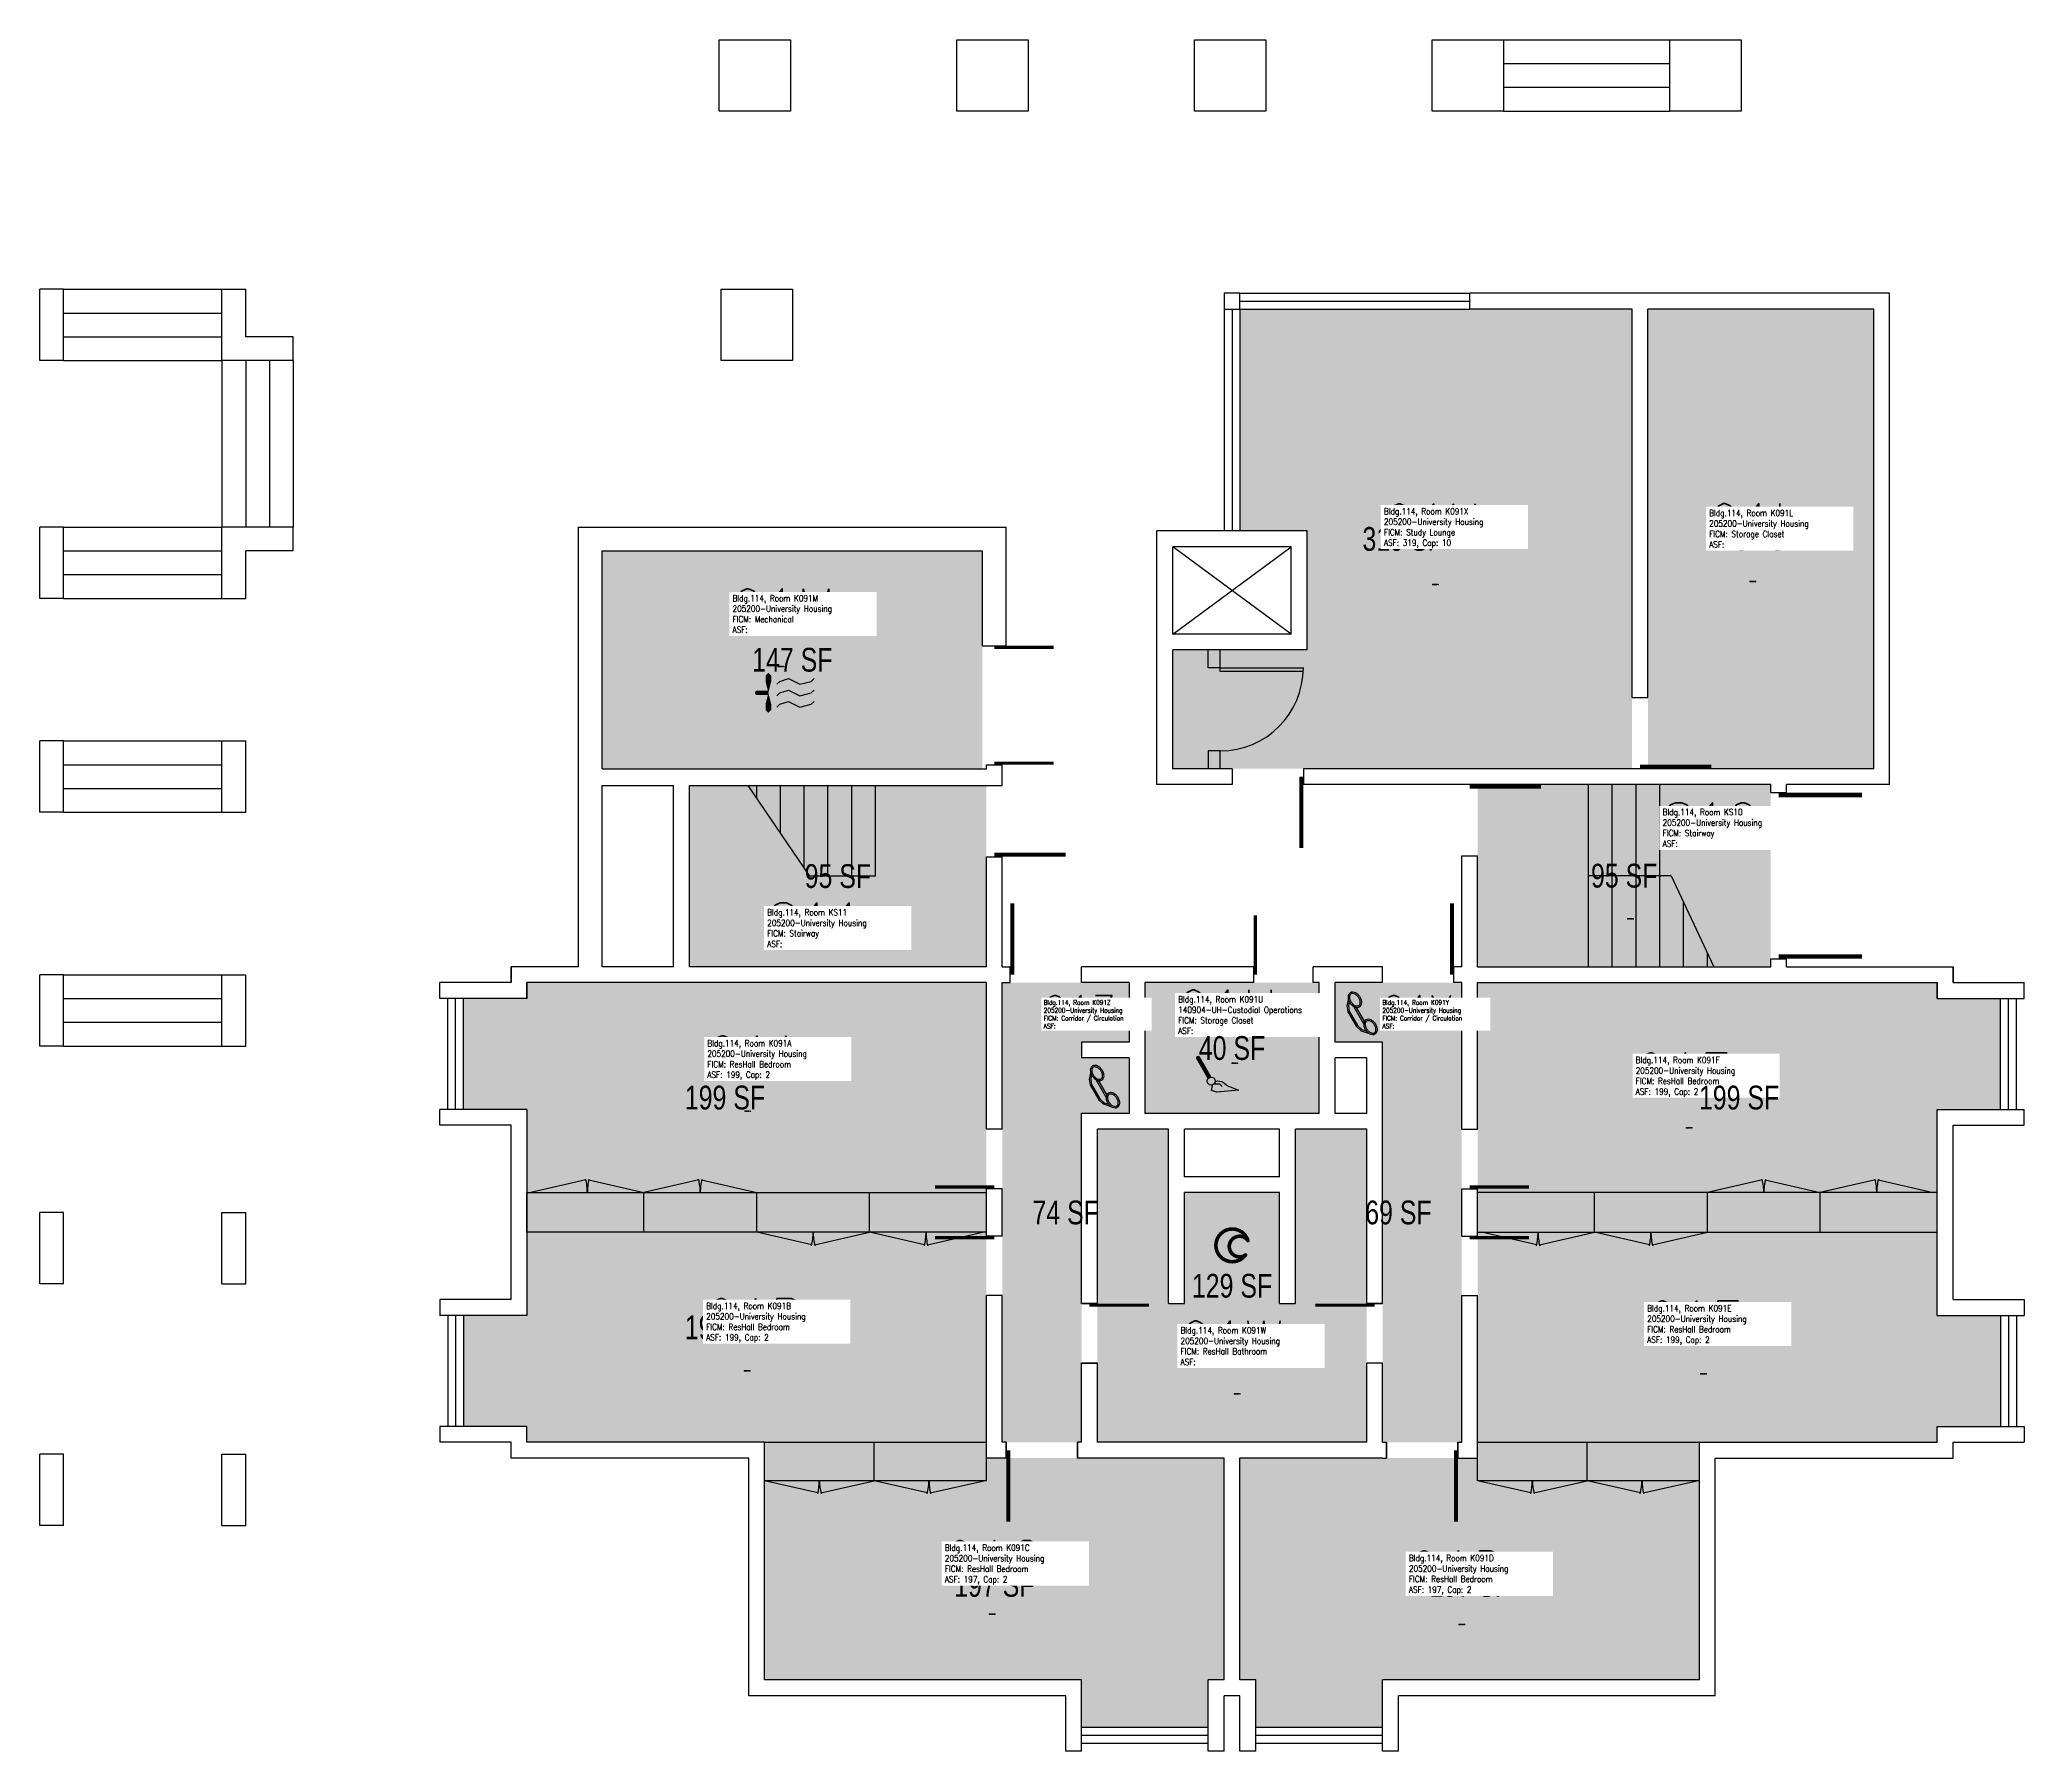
# Model space of a CAD drawing. Header units: inches. Extents: x 0 to 4364, y 0 to 2272.
# Drawn here: x 3362 to 4364, y 1408 to 2272 of the extents above; entities outside this region: 2.
import ezdxf
from ezdxf.enums import TextEntityAlignment as Align

# ---------------------------------------------------------------- set-up
doc = ezdxf.new("R2010")
doc.units = ezdxf.units.IN
doc.header["$LTSCALE"] = 10
doc.header["$MEASUREMENT"] = 0
doc.layers.get('0').update_dxf_attribs({"linetype": 'CONTINUOUS'})
for name, color, linetype in [('A-COLS', 5, 'CONTINUOUS'), ('A-DOOR', 2, 'CONTINUOUS'), ('A-FLOR', 3, 'CONTINUOUS'), ('A-GLAZ', 1, 'CONTINUOUS'), ('A-GLAZ-SILL', 2, 'CONTINUOUS'), ('A-IDEN-ICON', 4, 'CONTINUOUS'), ('A-IDEN-RNUM', 7, 'CONTINUOUS'), ('A-IDEN-SNUM', 4, 'CONTINUOUS'), ('A-IDEN-VNUM', 4, 'CONTINUOUS'), ('A-SITE', 3, 'CONTINUOUS'), ('A-WALL', 7, 'CONTINUOUS'), ('AREA-TEXT', 3, 'CONTINUOUS'), ('Rooms-Category-Color', 7, 'CONTINUOUS'), ('Rooms-College-Color', 7, 'CONTINUOUS'), ('Rooms-Department-Color', 7, 'CONTINUOUS'), ('Rooms-Division-Color', 7, 'CONTINUOUS'), ('Rooms-Information', 7, 'CONTINUOUS')]:
    doc.layers.add(name, color=color, linetype=linetype)
doc.styles.add('AREA', font='arial.ttf', dxfattribs={"width": 0.75, "height": 24})
doc.styles.add('ROOMSNUMBER', font='txt.shx', dxfattribs={"height": 0.03})
doc.styles.add('ROOMVNUMBER', font='simplex.shx', dxfattribs={"width": 0.85})

# ---------------------------------------------------------------- blocks, each defined once
blk = doc.blocks.new('CPPHONE')
at = {"color": 0, "linetype": 'ByBlock'}
for p, q in [((0.0096, 0.0252), (-0.0196, -0.0252)), ((0.0169, 0.0279), (-0.0182, -0.0329))]:
    blk.add_line(p, q, dxfattribs=at)
for points in [[(0.0288, 0.0786, 0.139889), (0.0216, 0.0804, 0.107118), (0.0122, 0.0781, 0.079812), (0.0039, 0.0722, 0.067459), (-0.0035, 0.0626, 0.067459), (-0.008, 0.0515, 0.079812), (-0.009, 0.0413, 0.107118), (-0.0064, 0.032, 0.139889), (-0.0012, 0.0267, 0.139889), (0.0061, 0.0248, 0.107118), (0.0155, 0.0272, 0.079812), (0.0238, 0.0331, 0.067459), (0.0312, 0.0426, 0.067459), (0.0357, 0.0538, 0.079812), (0.0367, 0.0639, 0.107118), (0.034, 0.0732, 0.139889)], [(0.0263, 0.0743, 0.139889), (0.0218, 0.0754, 0.107118), (0.0144, 0.0736, 0.079812), (0.0074, 0.0686, 0.067459), (0.0008, 0.0601, 0.067459), (-0.0032, 0.0502, 0.079812), (-0.004, 0.0417, 0.107118), (-0.0019, 0.0344, 0.139889), (0.0013, 0.031, 0.139889), (0.0059, 0.0298, 0.107118), (0.0133, 0.0317, 0.079812), (0.0203, 0.0367, 0.067459), (0.0268, 0.0451, 0.067459), (0.0309, 0.055, 0.079812), (0.0317, 0.0636, 0.107118), (0.0296, 0.0709, 0.139889)], [(-0.0262, -0.0167, 0.139889), (-0.0334, -0.0148, 0.107118), (-0.0428, -0.0172, 0.079812), (-0.0511, -0.0231, 0.067459), (-0.0585, -0.0326, 0.067459), (-0.063, -0.0438, 0.079812), (-0.064, -0.0539, 0.107118), (-0.0614, -0.0632, 0.139889), (-0.0562, -0.0686, 0.139889), (-0.0489, -0.0704, 0.107118), (-0.0395, -0.0681, 0.079812), (-0.0312, -0.0622, 0.067459), (-0.0238, -0.0526, 0.067459), (-0.0193, -0.0415, 0.079812), (-0.0183, -0.0313, 0.107118), (-0.021, -0.022, 0.139889)], [(-0.0287, -0.021, 0.139889), (-0.0332, -0.0198, 0.107118), (-0.0406, -0.0217, 0.079812), (-0.0476, -0.0267, 0.067459), (-0.0542, -0.0351, 0.067459), (-0.0582, -0.045, 0.079812), (-0.059, -0.0536, 0.107118), (-0.0569, -0.0609, 0.139889), (-0.0537, -0.0643, 0.139889), (-0.0491, -0.0654, 0.107118), (-0.0417, -0.0636, 0.079812), (-0.0347, -0.0586, 0.067459), (-0.0282, -0.0501, 0.067459), (-0.0241, -0.0402, 0.079812), (-0.0233, -0.0317, 0.107118), (-0.0254, -0.0244, 0.139889)]]:
    blk.add_lwpolyline(points, format="xyb", close=True, dxfattribs=at)
for points in [[(0.0364, 0.0572), (0.0417, 0.0308), (0.0382, 0.0108), (0.0082, -0.0411), (-0.0083, -0.0558), (-0.0338, -0.0645)], [(0.0334, 0.047), (0.0366, 0.0307), (0.0334, 0.0126), (0.0043, -0.0379), (-0.0109, -0.0514), (-0.0265, -0.0567)]]:
    blk.add_lwpolyline(points, dxfattribs=at)
blk = doc.blocks.new('CPMECH')
at = {"color": 0, "linetype": 'ByBlock'}
for p, q in [((0.005, 0.025), (0.015, 0.035)), ((0.015, 0.035), (0.045, 0.045)), ((0.015, -0.005), (0.045, 0.005)), ((0.045, 0.045), (0.085, 0.025)), ((0.045, 0.005), (0.085, -0.015)), ((0.085, 0.025), (0.125, 0.035)), ((0.125, 0.035), (0.135, 0.045)), ((0.125, -0.005), (0.135, 0.005)), ((0.005, -0.015), (0.015, -0.005)), ((0.005, -0.055), (0.015, -0.045)), ((0.015, -0.045), (0.045, -0.035)), ((0.045, -0.035), (0.085, -0.055)), ((0.085, -0.015), (0.125, -0.005)), ((0.085, -0.055), (0.125, -0.045)), ((0.125, -0.045), (0.135, -0.035))]:
    blk.add_line(p, q, dxfattribs=at)
for points in [[(-0.025, -0.005, 0, 0.02, 0), (-0.025, 0.035, 0.02, 0.02, 0), (-0.025, 0.055, 0.02, 0, 0), (-0.025, 0.065, 0, 0, 0)], [(-0.025, -0.005, 0, 0.02, 0), (-0.025, -0.045, 0.02, 0.02, 0), (-0.025, -0.065, 0.02, 0, 0), (-0.025, -0.075, 0, 0, 0)]]:
    blk.add_lwpolyline(points, format="xyseb", dxfattribs=at)
at = {"color": 0, "linetype": 'ByBlock', "const_width": 0.015}
blk.add_lwpolyline([(-0.025, -0.005), (-0.065, -0.005)], dxfattribs=at)
at = {"color": 0, "linetype": 'ByBlock', "const_width": 0.0075}
blk.add_lwpolyline([(-0.0682, -0.0069, 1), (-0.0618, -0.0031, 1)], format="xyb", close=True, dxfattribs=at)
blk = doc.blocks.new('CPBATH')
at = {"color": 0, "linetype": 'ByBlock', "const_width": 0.0127}
for points in [[(0.0571, 0.0168, 0.861492), (-0.0551, 0, 1)], [(-0.0551, 0, 0.726902), (0.0487, -0.0337, 1)], [(0.0571, 0.0168, 0.729002), (-0.0084, -0.0042, 1)], [(-0.0084, -0.0042, 0.609468), (0.0487, -0.0337, 1)]]:
    blk.add_lwpolyline(points, format="xyb", dxfattribs=at)
at = {"color": 0, "linetype": 'ByBlock', "const_width": 0.00637}
for points in [[(0.0544, 0.0152, 1), (0.0599, 0.0184, 1)], [(0.0459, -0.0353, 1), (0.0515, -0.0321, 1)]]:
    blk.add_lwpolyline(points, format="xyb", close=True, dxfattribs=at)
blk = doc.blocks.new('CPCUST')
at = {"color": 0, "linetype": 'ByBlock'}
for p, q in [((0.0171, -0.0639), (0.02, -0.0466)), ((0.0358, -0.0705), (0.0171, -0.0639)), ((0.0262, -0.0408), (0.0446, -0.0406)), ((0.0297, -0.0341), (0.0376, -0.0302)), ((0.1117, -0.0625), (0.0358, -0.0705)), ((0.0376, -0.0302), (0.0533, -0.0324)), ((0.0446, -0.0406), (0.0543, -0.0505)), ((0.0533, -0.0324), (0.0745, -0.0479)), ((0.0745, -0.0479), (0.1117, -0.0625))]:
    blk.add_line(p, q, dxfattribs=at)
at = {"color": 0, "linetype": 'ByBlock', "const_width": 0.0075}
blk.add_lwpolyline([(-0.0332, 0.0481, 1), (-0.0268, 0.0519, 1)], format="xyb", close=True, dxfattribs=at)
at = {"color": 0, "linetype": 'ByBlock', "const_width": 0.015}
blk.add_lwpolyline([(-0.03, 0.05), (0.01, -0.0193)], dxfattribs=at)
at = {"color": 0, "linetype": 'ByBlock'}
blk.add_circle((0.0158, -0.0313), 0.0141, dxfattribs=at)

msp = doc.modelspace()

# ---------------------------------------------------------------- hatches: boundary and pattern name
at = {"layer": 'Rooms-Category-Color', "true_color": 0x728ef3}
for points in [[(4166, 2136), (4166, 1904), (3934.1, 1904), (3934.1, 1964), (4001.9, 1964), (4001.9, 2024), (3968, 2024), (3968, 2136)], [(4288, 1904), (4174, 1904), (4174, 2136), (4288, 2136)], [(3840, 1680), (3840, 1796), (3608, 1796), (3608, 1788), (3576, 1788), (3576, 1732), (3608, 1732), (3608, 1680)], [(4008, 1796), (3920, 1796), (3920, 1730), (4008, 1730)], [(4088, 1680), (4088, 1796), (4320, 1796), (4320, 1788), (4352, 1788), (4352, 1732), (4320, 1732), (4320, 1680)], [(3996, 1722), (4032, 1722), (4032, 1564), (3896, 1564), (3896, 1722), (3932, 1722), (3932, 1634), (3940, 1634), (3940, 1690), (3988, 1690), (3988, 1634), (3996, 1634)], [(3840, 1680), (3840, 1564), (3608, 1564), (3608, 1572), (3576, 1572), (3576, 1628), (3608, 1628), (3608, 1680)], [(4088, 1680), (4088, 1564), (4320, 1564), (4320, 1572), (4352, 1572), (4352, 1628), (4320, 1628), (4320, 1680)], [(3888, 1444), (3888, 1420), (3952, 1420), (3952, 1444), (3960, 1444), (3960, 1556), (3840, 1556), (3840, 1564), (3728, 1564), (3728, 1444)], [(4040, 1444), (4040, 1420), (3976, 1420), (3976, 1444), (3968, 1444), (3968, 1556), (4088, 1556), (4088, 1564), (4200, 1564), (4200, 1444)]]:
    msp.add_hatch(color=171, dxfattribs=at).paths.add_polyline_path(points)
at = {"layer": 'Rooms-Category-Color', "true_color": 0xadadad}
for points in [[(3838, 2014), (3646, 2014), (3646, 1904), (3838, 1904)], [(3840, 1804), (3690, 1804), (3690, 1895.6), (3840, 1895.6)], [(4236, 1896), (4088, 1896), (4088, 1804), (4236, 1804)], [(3848, 1796), (3912, 1796), (3912, 1766), (3888, 1766), (3888, 1758), (3912, 1758), (3912, 1730), (3888, 1730), (3888, 1564), (3848, 1564)], [(4040, 1564), (4080, 1564), (4080, 1796), (4016, 1796), (4016, 1766), (4040, 1766)]]:
    msp.add_hatch(color=253, dxfattribs=at).paths.add_polyline_path(points)
at = {"layer": 'Rooms-College-Color', "true_color": 0xadadad}
for points in [[(4166, 2136), (4166, 1904), (3934.1, 1904), (3934.1, 1964), (4001.9, 1964), (4001.9, 2024), (3968, 2024), (3968, 2136)], [(4288, 1904), (4174, 1904), (4174, 2136), (4288, 2136)], [(3838, 2014), (3646, 2014), (3646, 1904), (3838, 1904)], [(3840, 1804), (3690, 1804), (3690, 1895.6), (3840, 1895.6)], [(4236, 1896), (4088, 1896), (4088, 1804), (4236, 1804)], [(3840, 1680), (3840, 1796), (3608, 1796), (3608, 1788), (3576, 1788), (3576, 1732), (3608, 1732), (3608, 1680)], [(3848, 1796), (3912, 1796), (3912, 1766), (3888, 1766), (3888, 1758), (3912, 1758), (3912, 1730), (3888, 1730), (3888, 1564), (3848, 1564)], [(4008, 1796), (3920, 1796), (3920, 1730), (4008, 1730)], [(4040, 1564), (4080, 1564), (4080, 1796), (4016, 1796), (4016, 1766), (4040, 1766)], [(4088, 1680), (4088, 1796), (4320, 1796), (4320, 1788), (4352, 1788), (4352, 1732), (4320, 1732), (4320, 1680)], [(3996, 1722), (4032, 1722), (4032, 1564), (3896, 1564), (3896, 1722), (3932, 1722), (3932, 1634), (3940, 1634), (3940, 1690), (3988, 1690), (3988, 1634), (3996, 1634)], [(3840, 1680), (3840, 1564), (3608, 1564), (3608, 1572), (3576, 1572), (3576, 1628), (3608, 1628), (3608, 1680)], [(4088, 1680), (4088, 1564), (4320, 1564), (4320, 1572), (4352, 1572), (4352, 1628), (4320, 1628), (4320, 1680)], [(3888, 1444), (3888, 1420), (3952, 1420), (3952, 1444), (3960, 1444), (3960, 1556), (3840, 1556), (3840, 1564), (3728, 1564), (3728, 1444)], [(4040, 1444), (4040, 1420), (3976, 1420), (3976, 1444), (3968, 1444), (3968, 1556), (4088, 1556), (4088, 1564), (4200, 1564), (4200, 1444)]]:
    msp.add_hatch(color=253, dxfattribs=at).paths.add_polyline_path(points)
at = {"layer": 'Rooms-Department-Color', "true_color": 0x604aed}
for points in [[(4166, 2136), (4166, 1904), (3934.1, 1904), (3934.1, 1964), (4001.9, 1964), (4001.9, 2024), (3968, 2024), (3968, 2136)], [(4288, 1904), (4174, 1904), (4174, 2136), (4288, 2136)], [(3840, 1680), (3840, 1796), (3608, 1796), (3608, 1788), (3576, 1788), (3576, 1732), (3608, 1732), (3608, 1680)], [(4008, 1796), (3920, 1796), (3920, 1730), (4008, 1730)], [(4088, 1680), (4088, 1796), (4320, 1796), (4320, 1788), (4352, 1788), (4352, 1732), (4320, 1732), (4320, 1680)], [(3996, 1722), (4032, 1722), (4032, 1564), (3896, 1564), (3896, 1722), (3932, 1722), (3932, 1634), (3940, 1634), (3940, 1690), (3988, 1690), (3988, 1634), (3996, 1634)], [(3840, 1680), (3840, 1564), (3608, 1564), (3608, 1572), (3576, 1572), (3576, 1628), (3608, 1628), (3608, 1680)], [(4088, 1680), (4088, 1564), (4320, 1564), (4320, 1572), (4352, 1572), (4352, 1628), (4320, 1628), (4320, 1680)], [(3888, 1444), (3888, 1420), (3952, 1420), (3952, 1444), (3960, 1444), (3960, 1556), (3840, 1556), (3840, 1564), (3728, 1564), (3728, 1444)], [(4040, 1444), (4040, 1420), (3976, 1420), (3976, 1444), (3968, 1444), (3968, 1556), (4088, 1556), (4088, 1564), (4200, 1564), (4200, 1444)]]:
    msp.add_hatch(color=173, dxfattribs=at).paths.add_polyline_path(points)
at = {"layer": 'Rooms-Department-Color', "true_color": 0xacacac}
for points in [[(3838, 2014), (3646, 2014), (3646, 1904), (3838, 1904)], [(3840, 1804), (3690, 1804), (3690, 1895.6), (3840, 1895.6)], [(4236, 1896), (4088, 1896), (4088, 1804), (4236, 1804)], [(3848, 1796), (3912, 1796), (3912, 1766), (3888, 1766), (3888, 1758), (3912, 1758), (3912, 1730), (3888, 1730), (3888, 1564), (3848, 1564)], [(4040, 1564), (4080, 1564), (4080, 1796), (4016, 1796), (4016, 1766), (4040, 1766)]]:
    msp.add_hatch(color=253, dxfattribs=at).paths.add_polyline_path(points)
at = {"layer": 'Rooms-Division-Color', "true_color": 0x604aed}
for points in [[(4166, 2136), (4166, 1904), (3934.1, 1904), (3934.1, 1964), (4001.9, 1964), (4001.9, 2024), (3968, 2024), (3968, 2136)], [(4288, 1904), (4174, 1904), (4174, 2136), (4288, 2136)], [(3840, 1680), (3840, 1796), (3608, 1796), (3608, 1788), (3576, 1788), (3576, 1732), (3608, 1732), (3608, 1680)], [(4008, 1796), (3920, 1796), (3920, 1730), (4008, 1730)], [(4088, 1680), (4088, 1796), (4320, 1796), (4320, 1788), (4352, 1788), (4352, 1732), (4320, 1732), (4320, 1680)], [(3996, 1722), (4032, 1722), (4032, 1564), (3896, 1564), (3896, 1722), (3932, 1722), (3932, 1634), (3940, 1634), (3940, 1690), (3988, 1690), (3988, 1634), (3996, 1634)], [(3840, 1680), (3840, 1564), (3608, 1564), (3608, 1572), (3576, 1572), (3576, 1628), (3608, 1628), (3608, 1680)], [(4088, 1680), (4088, 1564), (4320, 1564), (4320, 1572), (4352, 1572), (4352, 1628), (4320, 1628), (4320, 1680)], [(3888, 1444), (3888, 1420), (3952, 1420), (3952, 1444), (3960, 1444), (3960, 1556), (3840, 1556), (3840, 1564), (3728, 1564), (3728, 1444)], [(4040, 1444), (4040, 1420), (3976, 1420), (3976, 1444), (3968, 1444), (3968, 1556), (4088, 1556), (4088, 1564), (4200, 1564), (4200, 1444)]]:
    msp.add_hatch(color=173, dxfattribs=at).paths.add_polyline_path(points)
at = {"layer": 'Rooms-Division-Color', "true_color": 0xadadad}
for points in [[(3838, 2014), (3646, 2014), (3646, 1904), (3838, 1904)], [(3840, 1804), (3690, 1804), (3690, 1895.6), (3840, 1895.6)], [(4236, 1896), (4088, 1896), (4088, 1804), (4236, 1804)], [(3848, 1796), (3912, 1796), (3912, 1766), (3888, 1766), (3888, 1758), (3912, 1758), (3912, 1730), (3888, 1730), (3888, 1564), (3848, 1564)], [(4040, 1564), (4080, 1564), (4080, 1796), (4016, 1796), (4016, 1766), (4040, 1766)]]:
    msp.add_hatch(color=253, dxfattribs=at).paths.add_polyline_path(points)

# ---------------------------------------------------------------- linework, layer by layer
at = {"layer": 'A-COLS'}
for points in [[(3705, 2236), (3705, 2272), (3741, 2272), (3741, 2236)], [(3825, 2236), (3825, 2272), (3861, 2272), (3861, 2236)], [(3945, 2236), (3945, 2272), (3981, 2272), (3981, 2236)], [(4065, 2236), (4065, 2272), (4101, 2272), (4101, 2236)], [(4185, 2236), (4185, 2272), (4221, 2272), (4221, 2236)], [(3706, 2110), (3706, 2146), (3742, 2146), (3742, 2110)]]:
    msp.add_lwpolyline(points, close=True, dxfattribs=at)
at = {"layer": 'A-DOOR'}
for p, q in [((3958, 1955), (4000, 1955)), ((3958, 1953), (3958, 1955)), ((4000, 1953), (3958, 1953))]:
    msp.add_line(p, q, dxfattribs=at)
for points in [[(3844, 1965.2, 1.67, 1.67, 0), (3874, 1965.2, 0, 0, -0.414214), (3844, 1936, 0, 0, -0.814237)], [(3844, 1906.8, 1.67, 1.67, 0), (3874, 1906.8, 0, 0, 0.414214), (3844, 1936, 0, 0, 0.814237)], [(4170, 1905, 2, 2, 0), (4206, 1905, 0, 0, 0.414214), (4170, 1940, 0, 0, 0.814237)], [(3844, 1860.6, 2, 2, 0), (3880, 1860.6, 0, 0, 0.414214), (3844, 1895.6, 0, 0, 0.814237)], [(3999, 1900, 2, 2, 0), (3999, 1864, 0, 0, -0.414214), (3964, 1900, 0, 0, -0.814237)], [(4084, 1895, 2, 2, 0), (4120, 1895, 0, 0, -0.414214), (4084, 1860, 0, 0, -0.814237)], [(4240, 1890.8, 2.33, 2.33, 0), (4282, 1890.8, 0, 0, -0.414214), (4240, 1850, 0, 0, -0.814237)], [(4240, 1809.2, 2.33, 2.33, 0), (4282, 1809.2, 0, 0, 0.414214), (4240, 1850, 0, 0, 0.814237)], [(3853, 1800, 2, 2, 0), (3853, 1836, 0, 0, -0.414214), (3888, 1800, 0, 0, -0.814237)], [(4075, 1800, 2, 2, 0), (4075, 1836, 0, 0, 0.414214), (4040, 1800, 0, 0, 0.814237)], [(3975.8, 1800, 1.67, 1.67, 0), (3975.8, 1830, 0, 0, -0.414214), (4005, 1800, 0, 0, -0.814237)], [(3844, 1692.8, 1.67, 1.67, 0), (3814, 1692.8, 0, 0, -0.414214), (3844, 1722, 0, 0, -0.814237)], [(4084, 1692.8, 1.67, 1.67, 0), (4114, 1692.8, 0, 0, 0.414214), (4084, 1722, 0, 0, 0.814237)], [(3844, 1667.2, 1.67, 1.67, 0), (3814, 1667.2, 0, 0, 0.414214), (3844, 1638, 0, 0, 0.814237)], [(4084, 1667.2, 1.67, 1.67, 0), (4114, 1667.2, 0, 0, -0.414214), (4084, 1638, 0, 0, -0.814237)], [(3892, 1633.2, 1.67, 1.67, 0), (3922, 1633.2, 0, 0, -0.414214), (3892, 1604, 0, 0, -0.814237)], [(4036, 1633.2, 1.67, 1.67, 0), (4006, 1633.2, 0, 0, 0.414214), (4036, 1604, 0, 0, 0.814237)], [(3851, 1560, 2, 2, 0), (3851, 1524, 0, 0, 0.414214), (3886, 1560, 0, 0, 0.814237)], [(4077, 1560, 2, 2, 0), (4077, 1524, 0, 0, -0.414214), (4042, 1560, 0, 0, -0.814237)]]:
    msp.add_lwpolyline(points, format="xyseb", dxfattribs=at)
msp.add_arc((3958, 1955), 42, 270, 360, dxfattribs=at)
at = {"layer": 'A-FLOR'}
for p, q in [((3750.8, 1849.8), (3719.7, 1895.6)), ((3724, 1889.3), (3724, 1895.6)), ((3736, 1871.6), (3736, 1895.6)), ((3748, 1853.9), (3748, 1895.6)), ((3760, 1849.8), (3760, 1895.6)), ((3772, 1849.8), (3772, 1895.6)), ((3784, 1849.8), (3784, 1895.6)), ((4144, 1804), (4144, 1896)), ((4156, 1804), (4156, 1896)), ((4168, 1804), (4168, 1896)), ((4180, 1804), (4180, 1896)), ((3784, 1849.8), (3750.8, 1849.8)), ((4185.7, 1850), (4144, 1850)), ((4192, 1804), (4192, 1836.5)), ((4204, 1804), (4204, 1810.8)), ((3637.8, 1696.4), (3610, 1690)), ((3639.2, 1696.4), (3667, 1690)), ((3694.8, 1696.4), (3667, 1690)), ((3696.2, 1696.4), (3724, 1690)), ((4231.8, 1696.4), (4204, 1690)), ((4233.2, 1696.4), (4261, 1690)), ((4288.8, 1696.4), (4261, 1690)), ((4290.2, 1696.4), (4318, 1690)), ((3608, 1670), (3608, 1690)), ((3608, 1690), (3724, 1690)), ((3667, 1670), (3667, 1690)), ((3724, 1670), (3724, 1690)), ((3724, 1690), (3840, 1690)), ((3781, 1670), (3781, 1690)), ((3840, 1670), (3840, 1690)), ((4088, 1670), (4088, 1690)), ((4204, 1690), (4088, 1690)), ((4147, 1670), (4147, 1690)), ((4204, 1670), (4204, 1690)), ((4320, 1690), (4204, 1690)), ((4261, 1670), (4261, 1690)), ((4320, 1670), (4320, 1690)), ((3724, 1670), (3608, 1670)), ((3751.8, 1663.6), (3724, 1670)), ((3781, 1670), (3724, 1670)), ((3753.2, 1663.6), (3781, 1670)), ((3840, 1670), (3781, 1670)), ((3808.8, 1663.6), (3781, 1670)), ((3838, 1670), (3781, 1670)), ((3810.2, 1663.6), (3838, 1670)), ((4088, 1670), (4147, 1670)), ((4117.8, 1663.6), (4090, 1670)), ((4090, 1670), (4147, 1670)), ((4119.2, 1663.6), (4147, 1670)), ((4174.8, 1663.6), (4147, 1670)), ((4147, 1670), (4204, 1670)), ((4176.2, 1663.6), (4204, 1670)), ((4204, 1670), (4320, 1670)), ((3728, 1544.6), (3728, 1564)), ((3728, 1564), (3840, 1564)), ((3783.3, 1544.6), (3783.3, 1564)), ((3840, 1544.6), (3840, 1564)), ((4088, 1544.6), (4088, 1564)), ((4088, 1564), (4200, 1564)), ((4143.3, 1544.6), (4143.3, 1564)), ((4200, 1544.6), (4200, 1564)), ((3754.9, 1538.4), (3728, 1544.6)), ((3783.3, 1544.6), (3728, 1544.6)), ((3756.4, 1538.4), (3783.3, 1544.6)), ((3840, 1544.6), (3783.3, 1544.6)), ((3810.2, 1538.4), (3783.3, 1544.6)), ((3838.6, 1544.6), (3783.3, 1544.6)), ((3811.6, 1538.4), (3838.6, 1544.6)), ((4114.9, 1538.4), (4088, 1544.6)), ((4143.3, 1544.6), (4088, 1544.6)), ((4116.4, 1538.4), (4143.3, 1544.6)), ((4200, 1544.6), (4143.3, 1544.6)), ((4170.2, 1538.4), (4143.3, 1544.6)), ((4198.6, 1544.6), (4143.3, 1544.6)), ((4171.6, 1538.4), (4198.6, 1544.6))]:
    msp.add_line(p, q, dxfattribs=at)
msp.add_lwpolyline([(4185.7, 1850), (4207.2, 1804)], dxfattribs=at)
for centre, radius, start, end in [((3610, 1690), 28.5, 0, 13.7374), ((3667, 1690), 28.5, 166.2626, 180), ((3667, 1690), 28.5, 0, 13.7374), ((3724, 1690), 28.5, 166.2626, 180), ((4204, 1690), 28.5, 0, 13.7374), ((4261, 1690), 28.5, 166.2626, 180), ((4261, 1690), 28.5, 0, 13.7374), ((4318, 1690), 28.5, 166.2626, 180), ((3724, 1670), 28.5, 346.2626, 0), ((3781, 1670), 28.5, 180, 193.7374), ((3781, 1670), 28.5, 346.2626, 0), ((3838, 1670), 28.5, 180, 193.7374), ((4090, 1670), 28.5, 346.2626, 0), ((4147, 1670), 28.5, 180, 193.7374), ((4147, 1670), 28.5, 346.2626, 0), ((4204, 1670), 28.5, 180, 193.7374), ((3728, 1544.6), 27.6, 346.2626, 0), ((3783.3, 1544.6), 27.6, 180, 193.7374), ((3783.3, 1544.6), 27.6, 346.2626, 0), ((3838.6, 1544.6), 27.6, 180, 193.7374), ((4088, 1544.6), 27.6, 346.2626, 0), ((4143.3, 1544.6), 27.6, 180, 193.7374), ((4143.3, 1544.6), 27.6, 346.2626, 0), ((4198.6, 1544.6), 27.6, 180, 193.7374)]:
    msp.add_arc(centre, radius, start, end, dxfattribs=at)
at = {"layer": 'A-GLAZ'}
for p, q in [((3964, 2136), (3964, 2024)), ((3968, 2140), (4084, 2140)), ((3572, 1732), (3572, 1788)), ((4356, 1732), (4356, 1788)), ((3572, 1628), (3572, 1572)), ((4356, 1628), (4356, 1572)), ((3952, 1416), (3888, 1416)), ((4040, 1416), (3976, 1416))]:
    msp.add_line(p, q, dxfattribs=at)
at = {"layer": 'A-GLAZ-SILL'}
for p, q in [((3960, 2136), (3960, 2024)), ((3968, 2144), (4084, 2144)), ((3968, 2136), (4084, 2136)), ((3968, 2136), (3968, 2024)), ((3568, 1732), (3568, 1788)), ((3576, 1732), (3576, 1788)), ((4352, 1732), (4352, 1788)), ((4360, 1732), (4360, 1788)), ((3568, 1628), (3568, 1572)), ((3576, 1628), (3576, 1572)), ((4352, 1628), (4352, 1572)), ((4360, 1628), (4360, 1572)), ((3952, 1420), (3888, 1420)), ((4040, 1420), (3976, 1420)), ((3952, 1412), (3888, 1412)), ((4040, 1412), (3976, 1412))]:
    msp.add_line(p, q, dxfattribs=at)
at = {"layer": 'A-SITE'}
for p, q in [((4101, 2272), (4185, 2272)), ((4101, 2260), (4185, 2260)), ((4101, 2248), (4185, 2248)), ((4101, 2236), (4185, 2236)), ((3362, 2110), (3362, 2146)), ((3374, 2146), (3362, 2146)), ((3374, 2110), (3374, 2146)), ((3374, 2146), (3454, 2146)), ((3454, 2110), (3454, 2146)), ((3454, 2146), (3466, 2146)), ((3466, 2122), (3466, 2146)), ((3374, 2134), (3454, 2134)), ((3374, 2122), (3454, 2122)), ((3490, 2122), (3466, 2122)), ((3490, 2110), (3490, 2122)), ((3374, 2110), (3362, 2110)), ((3374, 2110), (3454, 2110)), ((3490, 2110), (3454, 2110)), ((3454, 2110), (3454, 2026)), ((3466, 2110), (3466, 2026)), ((3478, 2110), (3478, 2026)), ((3490, 2110), (3490, 2026)), ((3362, 1990), (3362, 2026)), ((3374, 2026), (3362, 2026)), ((3374, 1990), (3374, 2026)), ((3374, 2026), (3454, 2026)), ((3454, 1990), (3454, 2026)), ((3490, 2026), (3454, 2026)), ((3490, 2014), (3490, 2026)), ((3374, 2014), (3454, 2014)), ((3466, 1990), (3466, 2014)), ((3490, 2014), (3466, 2014)), ((3374, 2002), (3454, 2002)), ((3374, 1990), (3362, 1990)), ((3374, 1990), (3454, 1990)), ((3454, 1990), (3466, 1990)), ((3362, 1882), (3362, 1918)), ((3374, 1918), (3362, 1918)), ((3374, 1882), (3374, 1918)), ((3374, 1918), (3454, 1918)), ((3454, 1882), (3454, 1918)), ((3454, 1918), (3466, 1918)), ((3466, 1882), (3466, 1918)), ((3374, 1906), (3454, 1906)), ((3374, 1894), (3454, 1894)), ((3374, 1882), (3362, 1882)), ((3374, 1882), (3454, 1882)), ((3454, 1882), (3466, 1882)), ((3362, 1764), (3362, 1800)), ((3374, 1800), (3362, 1800)), ((3374, 1764), (3374, 1800)), ((3374, 1800), (3454, 1800)), ((3454, 1764), (3454, 1800)), ((3454, 1800), (3466, 1800)), ((3466, 1764), (3466, 1800)), ((3374, 1788), (3454, 1788)), ((3374, 1776), (3454, 1776)), ((3374, 1764), (3362, 1764)), ((3374, 1764), (3454, 1764)), ((3454, 1764), (3466, 1764)), ((3362, 1644), (3362, 1680)), ((3374, 1680), (3362, 1680)), ((3374, 1644), (3374, 1680)), ((3454, 1644), (3454, 1680)), ((3454, 1680), (3466, 1680)), ((3466, 1644), (3466, 1680)), ((3374, 1644), (3362, 1644)), ((3454, 1644), (3466, 1644)), ((3362, 1522), (3362, 1558)), ((3374, 1558), (3362, 1558)), ((3374, 1522), (3374, 1558)), ((3454, 1522), (3454, 1558)), ((3454, 1558), (3466, 1558)), ((3466, 1522), (3466, 1558)), ((3374, 1522), (3362, 1522)), ((3454, 1522), (3466, 1522))]:
    msp.add_line(p, q, dxfattribs=at)
at = {"layer": 'A-WALL'}
for p, q in [((4296, 2144), (4084, 2144)), ((4084, 2136), (4084, 2144)), ((4166, 2136), (4084, 2136)), ((4166, 1940), (4166, 2136)), ((4288, 2136), (4174, 2136)), ((4174, 1940), (4174, 2136)), ((4288, 1904), (4288, 2136)), ((4296, 1896), (4296, 2144)), ((3634, 2026), (3850, 2026)), ((3634, 1804), (3634, 2026)), ((3850, 1966), (3850, 2026)), ((4001.9, 2024), (3926.1, 2024)), ((3926.1, 1896), (3926.1, 2024)), ((3934.1, 1972), (3993.9, 2016)), ((3993.9, 1972), (3934.1, 2016)), ((3993.9, 2016), (3934.1, 2016)), ((3934.1, 1972), (3934.1, 2016)), ((3993.9, 1972), (3993.9, 2016)), ((4001.9, 1964), (4001.9, 2024)), ((3646, 2014), (3838, 2014)), ((3646, 1904), (3646, 2014)), ((3838, 1966), (3838, 2014)), ((3838, 1966), (3850, 1966)), ((3838, 1966), (3849.8, 1966)), ((3993.9, 1972), (3934.1, 1972)), ((3934.1, 1904), (3934.1, 1964)), ((4001.9, 1964), (3934.1, 1964)), ((3952, 1955), (3952, 1964)), ((3958, 1955), (3958, 1964)), ((3958, 1955), (3952, 1955)), ((4166, 1940), (4174, 1940)), ((3646, 1904), (3840, 1904)), ((3840, 1906), (3848, 1906)), ((3840, 1904), (3840, 1906)), ((3840, 1906), (3848, 1906)), ((3848, 1904), (3848, 1906)), ((3848, 1895.6), (3848, 1904)), ((3964, 1904), (3934.1, 1904)), ((3958, 1913), (3952, 1913)), ((3952, 1913), (3952, 1904)), ((3958, 1904), (3958, 1913)), ((3964, 1904), (3964, 1896)), ((3964, 1904), (3964, 1896)), ((4174, 1904), (4000, 1904)), ((4000, 1904), (4000, 1896)), ((4288, 1904), (4174, 1904)), ((3646, 1804), (3646, 1895.6)), ((3646, 1895.6), (3682, 1895.6)), ((3682, 1804), (3682, 1895.6)), ((3690, 1804), (3690, 1895.6)), ((3690, 1895.6), (3848, 1895.6)), ((3964, 1896), (3926.1, 1896)), ((4236, 1896), (4000, 1896)), ((4236, 1892), (4236, 1896)), ((4296, 1896), (4244, 1896)), ((4244, 1892), (4244, 1896)), ((4236, 1892), (4244, 1892)), ((3840, 1804), (3840, 1859.6)), ((3840, 1859.6), (3848, 1859.6)), ((3848, 1804), (3848, 1859.6)), ((4080, 1804), (4080, 1860)), ((4080, 1860), (4088, 1860)), ((4080, 1860), (4088, 1860)), ((4088, 1804), (4088, 1860)), ((3634, 1804), (3600, 1804)), ((3600, 1804), (3600, 1796)), ((3600, 1796), (3600, 1804)), ((3600, 1804), (3600, 1796)), ((3682, 1804), (3646, 1804)), ((3840, 1804), (3690, 1804)), ((3848, 1804), (3852, 1804)), ((3852, 1796), (3852, 1804)), ((3852, 1796), (3852, 1804)), ((3888, 1796), (3888, 1804)), ((3888, 1796), (3888, 1804)), ((3888, 1796), (3888, 1804)), ((3975, 1804), (3888, 1804)), ((3975, 1796), (3975, 1804)), ((4040, 1804), (4005, 1804)), ((4005, 1796), (4005, 1804)), ((4005, 1796), (4005, 1804)), ((4040, 1796), (4040, 1804)), ((4040, 1796), (4040, 1804)), ((4080, 1804), (4076, 1804)), ((4076, 1796), (4076, 1804)), ((4076, 1796), (4076, 1804)), ((4088, 1804), (4236, 1804)), ((4236, 1804), (4236, 1808)), ((4236, 1808), (4244, 1808)), ((4244, 1804), (4244, 1808)), ((4244, 1804), (4328, 1804)), ((4328, 1804), (4328, 1796)), ((4328, 1796), (4328, 1804)), ((4328, 1804), (4328, 1796)), ((4328, 1796), (4328, 1804)), ((3600, 1796), (3564, 1796)), ((3564, 1788), (3564, 1796)), ((3840, 1796), (3608, 1796)), ((3608, 1796), (3608, 1788)), ((3608, 1788), (3608, 1796)), ((3608, 1796), (3608, 1788)), ((3840, 1722), (3840, 1796)), ((3848, 1722), (3848, 1796)), ((3848, 1796), (3852, 1796)), ((3912, 1796), (3888, 1796)), ((3912, 1796), (3912, 1766)), ((3920, 1796), (3920, 1730)), ((3975, 1796), (3920, 1796)), ((4008, 1796), (4005, 1796)), ((4008, 1730), (4008, 1796)), ((4016, 1766), (4016, 1796)), ((4040, 1796), (4016, 1796)), ((4080, 1796), (4076, 1796)), ((4080, 1722), (4080, 1796)), ((4088, 1796), (4320, 1796)), ((4088, 1722), (4088, 1796)), ((4320, 1796), (4320, 1788)), ((4320, 1788), (4320, 1796)), ((4320, 1796), (4320, 1788)), ((4320, 1788), (4320, 1796)), ((4328, 1796), (4364, 1796)), ((4364, 1788), (4364, 1796)), ((3608, 1788), (3564, 1788)), ((4320, 1788), (4364, 1788)), ((3888, 1766), (3888, 1758)), ((3912, 1766), (3888, 1766)), ((4040, 1766), (4016, 1766)), ((4040, 1634), (4040, 1766)), ((3912, 1758), (3888, 1758)), ((3912, 1758), (3912, 1730)), ((4032, 1758), (4016, 1758)), ((4016, 1730), (4016, 1758)), ((4032, 1730), (4032, 1758)), ((3608, 1732), (3564, 1732)), ((3564, 1724), (3564, 1732)), ((3600, 1724), (3564, 1724)), ((3600, 1636), (3600, 1724)), ((3608, 1732), (3608, 1628)), ((3888, 1634), (3888, 1730)), ((3912, 1730), (3888, 1730)), ((4008, 1730), (3920, 1730)), ((4032, 1730), (4016, 1730)), ((4320, 1732), (4364, 1732)), ((4320, 1628), (4320, 1732)), ((4328, 1724), (4364, 1724)), ((4328, 1636), (4328, 1724)), ((4364, 1724), (4364, 1732)), ((3848, 1722), (3840, 1722)), ((3848, 1722), (3840, 1722)), ((3896, 1634), (3896, 1722)), ((3932, 1722), (3896, 1722)), ((3932, 1634), (3932, 1722)), ((3988, 1722), (3940, 1722)), ((3940, 1698), (3940, 1722)), ((3988, 1698), (3988, 1722)), ((4032, 1722), (3996, 1722)), ((3996, 1634), (3996, 1722)), ((4032, 1634), (4032, 1722)), ((4080, 1722), (4088, 1722)), ((4080, 1722), (4088, 1722)), ((3988, 1698), (3940, 1698)), ((3848, 1692), (3840, 1692)), ((3840, 1668), (3840, 1692)), ((3848, 1692), (3840, 1692)), ((3848, 1668), (3848, 1692)), ((3940, 1634), (3940, 1690)), ((3988, 1690), (3940, 1690)), ((3988, 1634), (3988, 1690)), ((4080, 1668), (4080, 1692)), ((4080, 1692), (4088, 1692)), ((4080, 1692), (4088, 1692)), ((4088, 1668), (4088, 1692)), ((3848, 1668), (3840, 1668)), ((3848, 1668), (3840, 1668)), ((4080, 1668), (4088, 1668)), ((4080, 1668), (4088, 1668)), ((3600, 1636), (3564, 1636)), ((3564, 1636), (3564, 1628)), ((3840, 1556), (3840, 1638)), ((3848, 1638), (3840, 1638)), ((3848, 1638), (3840, 1638)), ((3848, 1564), (3848, 1638)), ((3896, 1634), (3888, 1634)), ((3888, 1634), (3896, 1634)), ((3932, 1634), (3940, 1634)), ((3988, 1634), (3996, 1634)), ((4032, 1634), (4040, 1634)), ((4040, 1634), (4032, 1634)), ((4080, 1564), (4080, 1638)), ((4080, 1638), (4088, 1638)), ((4080, 1638), (4088, 1638)), ((4088, 1556), (4088, 1638)), ((4328, 1636), (4364, 1636)), ((4364, 1636), (4364, 1628)), ((3608, 1628), (3564, 1628)), ((4320, 1628), (4364, 1628)), ((3888, 1564), (3888, 1604)), ((3896, 1604), (3888, 1604)), ((3888, 1604), (3896, 1604)), ((3896, 1564), (3896, 1604)), ((4032, 1564), (4032, 1604)), ((4040, 1604), (4032, 1604)), ((4040, 1604), (4032, 1604)), ((4040, 1564), (4040, 1604)), ((3608, 1572), (3564, 1572)), ((3564, 1572), (3564, 1564)), ((3600, 1564), (3564, 1564)), ((3600, 1556), (3600, 1564)), ((3608, 1564), (3608, 1572)), ((3728, 1564), (3608, 1564)), ((3728, 1564), (3608, 1564)), ((3728, 1444), (3728, 1564)), ((3850, 1564), (3848, 1564)), ((3850, 1556), (3850, 1564)), ((3850, 1564), (3850, 1556)), ((3886, 1556), (3886, 1564)), ((3888, 1564), (3886, 1564)), ((3886, 1564), (3886, 1556)), ((4032, 1564), (3896, 1564)), ((4040, 1564), (4042, 1564)), ((4042, 1556), (4042, 1564)), ((4042, 1564), (4042, 1556)), ((4078, 1556), (4078, 1564)), ((4078, 1564), (4080, 1564)), ((4078, 1564), (4078, 1556)), ((4200, 1444), (4200, 1564)), ((4200, 1564), (4320, 1564)), ((4320, 1564), (4320, 1572)), ((4320, 1572), (4364, 1572)), ((4328, 1556), (4328, 1564)), ((4328, 1564), (4364, 1564)), ((4364, 1572), (4364, 1564)), ((3720, 1556), (3600, 1556)), ((3720, 1556), (3600, 1556)), ((3720, 1436), (3720, 1556)), ((3848, 1556), (3840, 1556)), ((3850, 1556), (3848, 1556)), ((3888, 1556), (3886, 1556)), ((3960, 1556), (3888, 1556)), ((3960, 1444), (3960, 1556)), ((4040, 1556), (3968, 1556)), ((3968, 1444), (3968, 1556)), ((4040, 1556), (4042, 1556)), ((4078, 1556), (4080, 1556)), ((4080, 1556), (4088, 1556)), ((4208, 1436), (4208, 1556)), ((4208, 1556), (4328, 1556)), ((3888, 1444), (3728, 1444)), ((3888, 1408), (3888, 1444)), ((3952, 1408), (3952, 1444)), ((3960, 1444), (3952, 1444)), ((3976, 1444), (3968, 1444)), ((3976, 1408), (3976, 1444)), ((4200, 1444), (4040, 1444)), ((4040, 1408), (4040, 1444)), ((3880, 1436), (3720, 1436)), ((3880, 1408), (3880, 1436)), ((3960, 1408), (3960, 1436)), ((3968, 1436), (3960, 1436)), ((3968, 1408), (3968, 1436)), ((4208, 1436), (4048, 1436)), ((4048, 1408), (4048, 1436)), ((3888, 1408), (3880, 1408)), ((3960, 1408), (3952, 1408)), ((3976, 1408), (3968, 1408)), ((4048, 1408), (4040, 1408)), ((0, 0), (1, 0)), ((0, 0), (1, 0))]:
    msp.add_line(p, q, dxfattribs=at)
msp.add_lwpolyline([(3960, 2136), (3968, 2136), (3968, 2144), (3960, 2144)], close=True, dxfattribs=at)

# ---------------------------------------------------------------- block references
at = {"layer": 'A-IDEN-ICON', "zscale": 144}
for name, p, xscale, yscale in [('CPMECH', (3733.5, 1943), 144, 144), ('CPPHONE', (4028, 1779.8), -144, 143.9999999993356), ('CPPHONE', (3897.9, 1742.8), -144, 143.9999999993356), ('CPCUST', (3951.2, 1750.8), 144, 144), ('CPBATH', (3963.8, 1663.4), 144, 144)]:
    msp.add_blockref(name, p, dxfattribs=dict(at, xscale=xscale, yscale=yscale))

# ---------------------------------------------------------------- texts
at = {"layer": 'A-IDEN-RNUM', "style": 'ROOMSNUMBER'}
for s, p in [('0091-X0', (4065.2, 1996.8)), ('0091-L0', (4225.4, 1998.3)), ('0091-M0', (3734.6, 1955.4)), ('0S11-00', (3754.8, 1832.7)), ('0S10-00', (4163.6, 1828.1)), ('0091-A0', (3717.9, 1731)), ('0091-F0', (4193.3, 1722.5)), ('0091-B0', (3717.7, 1599.9)), ('0091-E0', (4200.5, 1598.3)), ('0091-C0', (3841.3, 1477.1)), ('0091-D0', (4078.4, 1471.9))]:
    msp.add_text(s, height=0.36, dxfattribs=at).set_placement(p)
for s, p in [('0091-Z0', (3883.7, 1779.2)), ('0091-Y0', (4054.7, 1779.2)), ('0091-U0', (3963.8, 1755.2)), ('0091-W0', (3965, 1588.2))]:
    msp.add_text(s, height=0.36, rotation=360, dxfattribs=at).set_placement(p)
at = {"layer": 'A-IDEN-SNUM', "style": 'ROOMSNUMBER'}
for s, p in [('1140K091X0', (4065.2, 1996.8)), ('1140K091L0', (4225.4, 1998.3)), ('1140K091M0', (3734.6, 1955.4)), ('1140KS1100', (3754.8, 1832.7)), ('1140KS1000', (4163.6, 1828.1)), ('1140K091A0', (3717.9, 1731)), ('1140K091F0', (4193.3, 1722.5)), ('1140K091B0', (3717.7, 1599.9)), ('1140K091E0', (4200.5, 1598.3)), ('1140K091C0', (3841.3, 1477.1)), ('1140K091D0', (4078.4, 1471.9))]:
    msp.add_text(s, height=0.36, dxfattribs=at).set_placement(p)
for s, p in [('1140K091Z0', (3883.7, 1779.2)), ('1140K091Y0', (4054.7, 1779.2)), ('1140K091U0', (3963.8, 1755.2)), ('1140K091W0', (3965, 1588.2))]:
    msp.add_text(s, height=0.36, rotation=360, dxfattribs=at).set_placement(p)
at = {"layer": 'A-IDEN-VNUM', "style": 'ROOMVNUMBER', "width": 0.85}
for s, p in [('91X', (4040.7, 2015.4)), ('91L', (4204.9, 2015.6)), ('91M', (3711.8, 1972.6)), ('S10', (4181.4, 1864.6)), ('S11', (3729.3, 1814)), ('91A', (3699.1, 1746.9)), ('91F', (4167.8, 1738.4)), ('91B', (3698.5, 1614.3)), ('91E', (4173.6, 1613.1)), ('91C', (3819, 1492.2)), ('91D', (4053.3, 1487))]:
    msp.add_text(s, height=22.24, dxfattribs=at).set_placement(p)
for s, height, p in [('91Z', 16.68, (3868.9, 1772.9)), ('91U', 22.24, (3936.8, 1770.1)), ('91Y', 16.68, (4039.9, 1772.9)), ('91W', 22.24, (3938, 1603))]:
    msp.add_text(s, height=height, rotation=360, dxfattribs=at).set_placement(p)
at = {"layer": 'AREA-TEXT', "style": 'AREA', "width": 0.75}
for s, p in [('319 SF', (4050.1, 2020)), ('184 SF', (4231, 2020)), ('147 SF', (3742, 1959)), ('95 SF', (3765, 1849.8)), ('95 SF', (4162, 1850)), ('40 SF', (3964, 1763)), ('199 SF', (3708, 1738)), ('199 SF', (4220, 1738)), ('74 SF', (3880, 1680)), ('69 SF', (4048, 1680)), ('129 SF', (3964, 1643)), ('199 SF', (3708, 1622)), ('199 SF', (4220, 1622)), ('197 SF', (3844, 1492)), ('197 SF', (4084, 1492))]:
    msp.add_text(s, height=12, dxfattribs=at).set_placement(p, align=Align.MIDDLE_CENTER)

# ---------------------------------------------------------------- next in the draw order: texts
at = {"layer": 'Rooms-Information', "attachment_point": 7, "style": 'ROOMVNUMBER', "bg_fill": 3, "box_fill_scale": 1.5, "bg_fill_color": 256, "bg_fill_true_color": 13158600, "bg_fill_transparency": 0}
for s, insert, char_height, width in [('Bldg.114, Room K091X^M^J205200-University Housing^M^JFICM: Study Lounge^M^JASF: 319, Cap: 10', (4040.7, 2015.4), 3.177, 71.16), ('Bldg.114, Room K091L^M^J205200-University Housing^M^JFICM: Storage Closet^M^JASF: ', (4204.9, 2015.6), 3.177, 71.16), ('Bldg.114, Room K091M^M^J205200-University Housing^M^JFICM: Mechanical^M^JASF: ', (3711.8, 1972.6), 3.177, 71.16), ('Bldg.114, Room KS10^M^J205200-University Housing^M^JFICM: Stairway^M^JASF: ', (4181.4, 1864.6), 3.177, 71.16), ('Bldg.114, Room KS11^M^J205200-University Housing^M^JFICM: Stairway^M^JASF: ', (3729.3, 1814), 3.177, 71.16), ('Bldg.114, Room K091Z^M^J205200-University Housing^M^JFICM: Corridor / Circulation^M^JASF: ', (3868.9, 1772.9), 2.383, 53.37), ('Bldg.114, Room K091U^M^J140904-UH-Custodial Operations^M^JFICM: Storage Closet^M^JASF: ', (3936.8, 1770.1), 3.177, 71.16), ('Bldg.114, Room K091Y^M^J205200-University Housing^M^JFICM: Corridor / Circulation^M^JASF: ', (4039.9, 1772.9), 2.383, 53.37), ('Bldg.114, Room K091A^M^J205200-University Housing^M^JFICM: ResHall Bedroom^M^JASF: 199, Cap: 2', (3699.1, 1746.9), 3.177, 71.16), ('Bldg.114, Room K091F^M^J205200-University Housing^M^JFICM: ResHall Bedroom^M^JASF: 199, Cap: 2', (4167.8, 1738.4), 3.177, 71.16), ('Bldg.114, Room K091B^M^J205200-University Housing^M^JFICM: ResHall Bedroom^M^JASF: 199, Cap: 2', (3698.5, 1614.3), 3.177, 71.16), ('Bldg.114, Room K091E^M^J205200-University Housing^M^JFICM: ResHall Bedroom^M^JASF: 199, Cap: 2', (4173.6, 1613.1), 3.177, 71.16), ('Bldg.114, Room K091W^M^J205200-University Housing^M^JFICM: ResHall Bathroom^M^JASF: ', (3938, 1603), 3.177, 71.16), ('Bldg.114, Room K091C^M^J205200-University Housing^M^JFICM: ResHall Bedroom^M^JASF: 197, Cap: 2', (3819, 1492.2), 3.177, 71.16), ('Bldg.114, Room K091D^M^J205200-University Housing^M^JFICM: ResHall Bedroom^M^JASF: 197, Cap: 2', (4053.3, 1487), 3.177, 71.16)]:
    msp.add_mtext(s, dxfattribs=dict(at, insert=insert, char_height=char_height, width=width))

doc.saveas('drawing.dxf')
